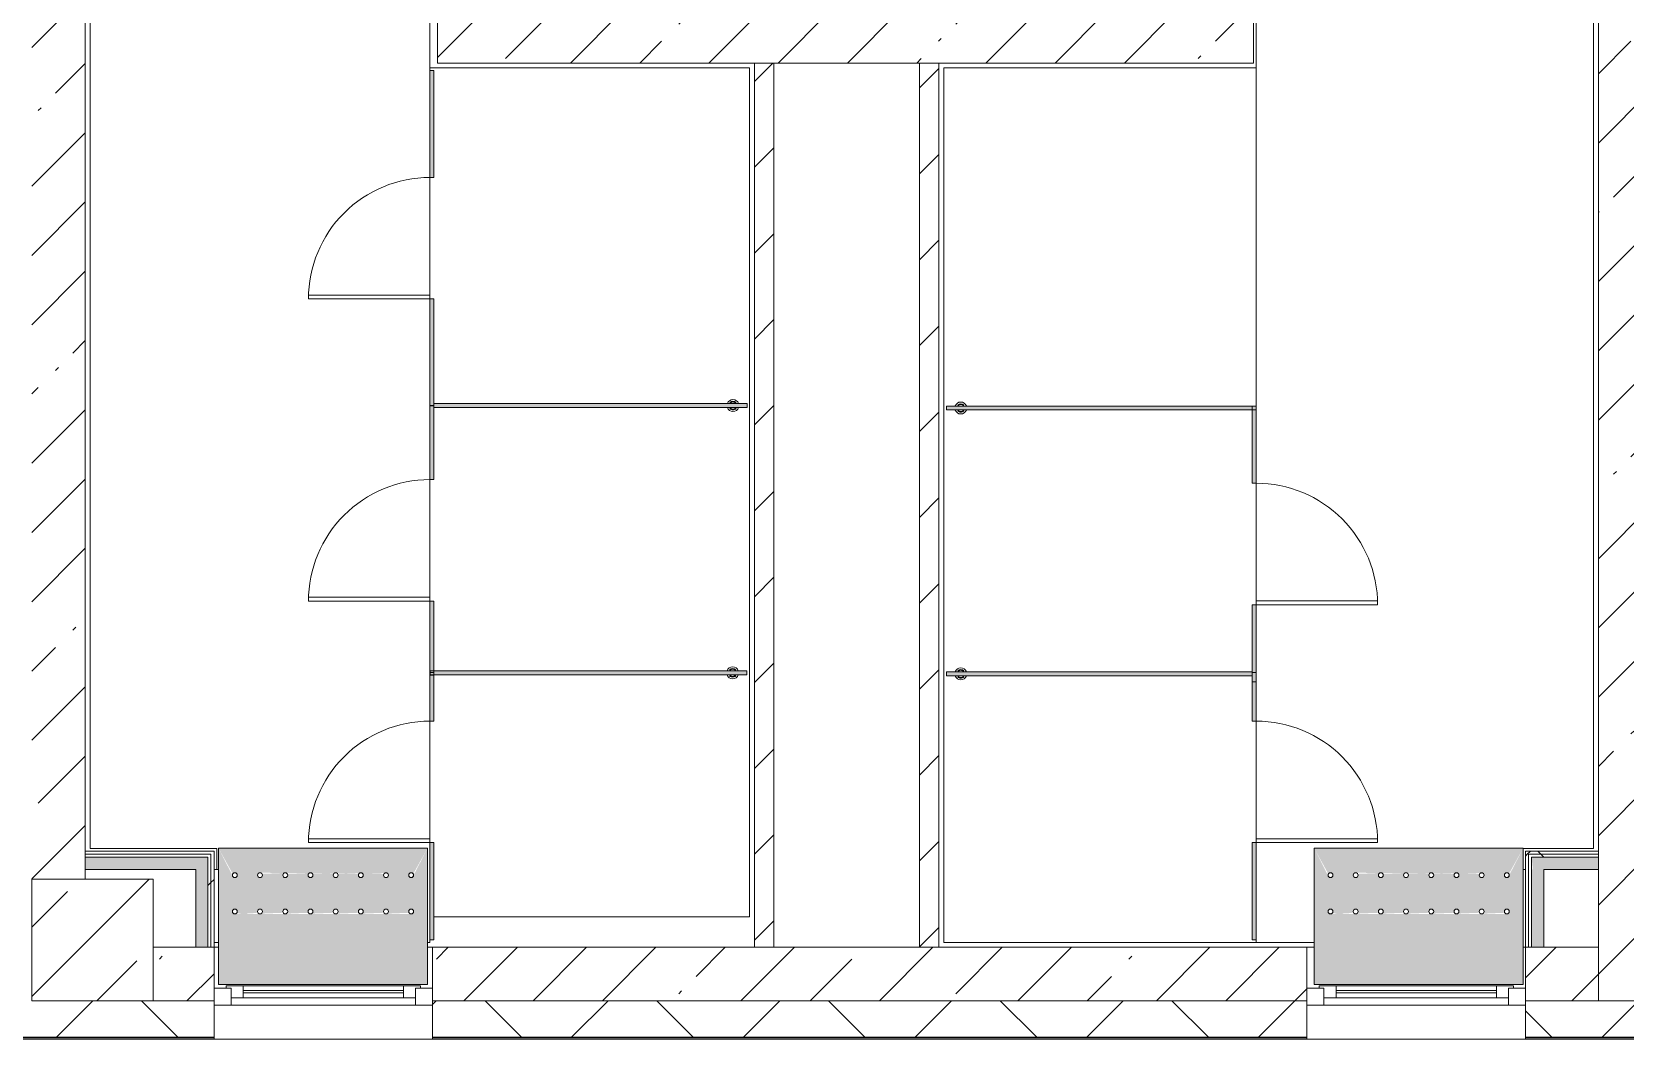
# Model space of a CAD drawing. Header units: millimetres. Extents: x 39815 to 261742, y -8553 to 29000.
# Drawn here: x 200142 to 206702, y -258 to 3888 of the extents above; entities that cross this region are included whole.
import ezdxf

# ---------------------------------------------------------------- set-up
doc = ezdxf.new("R2010")
doc.units = ezdxf.units.MM
for name, color, linetype, lineweight in [('A-DOOR-5', 7, 'Continuous', 5), ('A-GENM-2', 7, 'Continuous', 5), ('A-GLAZ-2', 7, 'Continuous', 5), ('A-WALL-2', 7, 'Continuous', 9), ('A-WALL-4', 7, 'Continuous', 5), ('I-WALL-3', 7, 'Continuous', 5), ('S-COLS', 7, 'Continuous', 5), ('Знаки', 7, 'Continuous', 5)]:
    doc.layers.add(name, color=color, linetype=linetype, lineweight=lineweight)
for name, color, linetype, lineweight, true_color in [('A-FLOR-1', 7, 'Continuous', 5, 0xaaaaaa), ('A-GENM-3', 7, 'Continuous', 5, 0xe2ddcd), ('I-WALL-1', 7, 'Continuous', 5, 0xe7e7e7), ('I-WALL-2', 7, 'Continuous', 9, 0xe7e7e7), ('Знаки-2', 7, 'Continuous', 5, 0xd7cfbf)]:
    doc.layers.add(name, color=color, linetype=linetype, lineweight=lineweight, true_color=true_color)
pattern_1 = [(45, (134731.94, 0), (-285.1231, 285.1231), []), (45, (135017.06, 0), (-285.1231, 285.1231), [504.031, -100.806, 16.764, -84.042])]
pattern_2 = [(45, (134731.94, 0), (-176.7767, 176.7767), [])]
pattern_3 = [(45, (134731.94, 0), (-530.33, 530.33), []), (135, (134731.94, 0), (-530.33, -530.33), [])]

# ---------------------------------------------------------------- blocks, each defined once
blk = doc.blocks.new('BSC_Колонна _Прямоугольная - 500х500-V107-Общий план 2 этажа с размещением фрагментов 2_8-2_11')
at = {"layer": 'S-COLS'}
h = blk.add_hatch(dxfattribs=at)
h.set_pattern_fill('FP_55', color=256, style=0, pattern_type=2)
h.set_pattern_definition([(45, (-65660, -150), (-285.1231, 285.1231), []), (45, (-65374.88, -150), (-285.1231, 285.1231), [504.031, -100.806, 16.764, -84.042])])
h.paths.add_polyline_path([(-250, -250), (250, -250), (250, 250), (-250, 250), (-250, 5.9)])
for p, q in [((250, 250), (-250, 250)), ((-250, 250), (-250, -250)), ((250, -250), (250, 250)), ((-250, -250), (250, -250))]:
    blk.add_line(p, q, dxfattribs=at)
blk = doc.blocks.new('120_Окно_СКБ_1Ст - 120_Окно_СКБ_1Ст 900х2500_h_-22445987-Общий план 2 этажа с размещением фрагментов 2_8-2_11')
at = {"layer": 'A-GLAZ-2'}
for p, q in [((-450, -127), (-450, -57)), ((-450, -57), (-380, -57)), ((450, -57), (-450, -57)), ((-380, -57), (-380, -127)), ((380, -127), (380, -57)), ((380, -57), (450, -57)), ((450, -57), (450, -127)), ((-380, -127), (-450, -127)), ((-450, -127), (-400, -127)), ((-380, -127), (-400, -127)), ((-400, -127), (-400, -137)), ((380, -87), (-380, -87)), ((-380, -87), (-380, -127)), ((-330, -137), (-330, -87)), ((-330, -107), (330, -107)), ((330, -117), (-330, -117)), ((330, -137), (330, -87)), ((380, -127), (380, -87)), ((450, -127), (380, -127)), ((400, -127), (380, -127)), ((400, -127), (450, -127)), ((400, -137), (400, -127)), ((-400, -137), (400, -137)), ((400, -137), (-400, -137))]:
    blk.add_line(p, q, dxfattribs=at)
blk = doc.blocks.new('131_Сантехническая перегородка_Дверь_ поз_4 - СД-1-V247-Общий план 2 этажа с размещением фрагментов 2_8-2_11')
at = {"layer": 'A-GENM-3'}
for points in [[(-190, -8), (250, -8), (250, 8), (-190, 8)], [(750, -8), (1190, -8), (1190, 8), (750, 8)]]:
    blk.add_hatch(color=256, dxfattribs=at).paths.add_polyline_path(points)
at = {"layer": 'A-DOOR-5'}
for p, q in [((266, 508), (250, 508)), ((250, 8), (250, 508)), ((266, 8), (266, 508)), ((266, 8), (250, 8))]:
    blk.add_line(p, q, dxfattribs=at)
blk.add_arc((250, 8), 500, 360, 90, dxfattribs=at)
at = {"layer": 'A-GENM-2'}
for p, q in [((250, 8), (-190, 8)), ((-190, 8), (-190, -8)), ((250, -8), (250, 8)), ((1190, 8), (750, 8)), ((750, 8), (750, -8)), ((1190, -8), (1190, 8)), ((-190, -8), (250, -8)), ((750, -8), (1190, -8))]:
    blk.add_line(p, q, dxfattribs=at)
blk = doc.blocks.new('131_Сантехническая перегородка_Дверь - СД-1-V248-Общий план 2 этажа с размещением фрагментов 2_8-2_11')
at = {"layer": 'A-GENM-3'}
for points in [[(0, -8), (317.3, -8), (317.3, 8), (0, 8)], [(817.3, 8), (817.3, -8), (1134.7, -8), (1134.7, 8)]]:
    blk.add_hatch(color=256, dxfattribs=at).paths.add_polyline_path(points)
at = {"layer": 'A-DOOR-5'}
for p, q in [((333.3, -8), (317.3, -8)), ((317.3, -8), (317.3, -508)), ((333.3, -8), (333.3, -508)), ((333.3, -508), (317.3, -508))]:
    blk.add_line(p, q, dxfattribs=at)
blk.add_arc((317.3, -8), 500, 270, 0, dxfattribs=at)
at = {"layer": 'A-GENM-2'}
for p, q in [((317.3, 8), (0, 8)), ((0, 8), (0, -8)), ((317.3, -8), (317.3, 8)), ((1134.7, 8), (817.3, 8)), ((817.3, 8), (817.3, -8)), ((1134.7, -8), (1134.7, 8)), ((0, -8), (317.3, -8)), ((817.3, -8), (1134.7, -8))]:
    blk.add_line(p, q, dxfattribs=at)
blk = doc.blocks.new('131_Сантехническая перегородка_Дверь - СД-1-V249-Общий план 2 этажа с размещением фрагментов 2_8-2_11')
at = {"layer": 'A-GENM-3'}
for points in [[(0, -8), (305.2, -8), (305.2, 8), (0, 8)], [(805.2, -8), (1110.4, -8), (1110.4, 8), (805.2, 8)]]:
    blk.add_hatch(color=256, dxfattribs=at).paths.add_polyline_path(points)
at = {"layer": 'A-DOOR-5'}
for p, q in [((321.2, 508), (305.2, 508)), ((305.2, 8), (305.2, 508)), ((321.2, 8), (321.2, 508)), ((321.2, 8), (305.2, 8))]:
    blk.add_line(p, q, dxfattribs=at)
blk.add_arc((305.2, 8), 500, 360, 90, dxfattribs=at)
at = {"layer": 'A-GENM-2'}
for p, q in [((305.2, 8), (0, 8)), ((0, 8), (0, -8)), ((305.2, -8), (305.2, 8)), ((1110.4, 8), (805.2, 8)), ((805.2, 8), (805.2, -8)), ((1110.4, -8), (1110.4, 8)), ((0, -8), (305.2, -8)), ((805.2, -8), (1110.4, -8))]:
    blk.add_line(p, q, dxfattribs=at)
blk = doc.blocks.new('131_Сантехническая перегородка_Дверь_сдвиг_ - СД-1-V250-Общий план 2 этажа с размещением фрагментов 2_8-2_11')
at = {"layer": 'A-GENM-3'}
for points in [[(0, -8), (400, -8), (400, 8), (0, 8)], [(900, -8), (1100, -8), (1100, 8), (900, 8)]]:
    blk.add_hatch(color=256, dxfattribs=at).paths.add_polyline_path(points)
at = {"layer": 'A-DOOR-5'}
for p, q in [((416, 508), (400, 508)), ((400, 8), (400, 508)), ((416, 8), (416, 508)), ((416, 8), (400, 8))]:
    blk.add_line(p, q, dxfattribs=at)
blk.add_arc((400, 8), 500, 360, 90, dxfattribs=at)
at = {"layer": 'A-GENM-2'}
for p, q in [((400, 8), (0, 8)), ((0, 8), (0, -8)), ((400, -8), (400, 8)), ((1100, 8), (900, 8)), ((900, 8), (900, -8)), ((1100, -8), (1100, 8)), ((0, -8), (400, -8)), ((900, -8), (1100, -8))]:
    blk.add_line(p, q, dxfattribs=at)
blk = doc.blocks.new('131_Сантехническая перегородка_Дверь_сдвиг_ - СД-1-V251-Общий план 2 этажа с размещением фрагментов 2_8-2_11')
at = {"layer": 'A-GENM-3'}
for points in [[(0, -8), (400, -8), (400, 8), (0, 8)], [(900, 8), (900, -8), (1100, -8), (1100, 8)]]:
    blk.add_hatch(color=256, dxfattribs=at).paths.add_polyline_path(points)
at = {"layer": 'A-DOOR-5'}
for p, q in [((416, -8), (400, -8)), ((400, -8), (400, -508)), ((416, -8), (416, -508)), ((416, -508), (400, -508))]:
    blk.add_line(p, q, dxfattribs=at)
blk.add_arc((400, -8), 500, 270, 0, dxfattribs=at)
at = {"layer": 'A-GENM-2'}
for p, q in [((400, 8), (0, 8)), ((0, 8), (0, -8)), ((400, -8), (400, 8)), ((1100, 8), (900, 8)), ((900, 8), (900, -8)), ((1100, -8), (1100, 8)), ((0, -8), (400, -8)), ((900, -8), (1100, -8))]:
    blk.add_line(p, q, dxfattribs=at)
blk = doc.blocks.new('131_Сантехническая перегородка - СП-4-V252-Общий план 2 этажа с размещением фрагментов 2_8-2_11')
at = {"layer": 'A-GENM-3'}
blk.add_hatch(color=256, dxfattribs=at).paths.add_polyline_path([(1330, -8), (1330, 8), (55.2, 8), (55.2, -8), (252.6, -8)])
at = {"layer": 'A-GENM-2'}
for p, q in [((1330, 8), (55.2, 8)), ((55.2, 8), (55.2, -8)), ((1330, -8), (1330, 8)), ((55.2, -8), (1330, -8))]:
    blk.add_line(p, q, dxfattribs=at)
at = {"layer": 'A-GENM-2', "flags": 128}
for points in [[(126.7, 8), (126.3, 8.5), (126, 9), (125.6, 9.5), (125.2, 9.9), (124.8, 10.4), (124.4, 10.8), (123.9, 11.2), (123.5, 11.6), (123, 12), (122.5, 12.3), (122, 12.7), (121.5, 13), (121, 13.3), (120.5, 13.6), (119.9, 13.8), (119.4, 14), (118.8, 14.3), (118.2, 14.4), (117.6, 14.6), (117, 14.7), (116.5, 14.9), (115.9, 14.9), (115.3, 15), (114.7, 15.1), (114.1, 15.1), (113.5, 15.1), (112.8, 15), (112.2, 15), (111.7, 14.9), (111.1, 14.8), (110.5, 14.7), (109.9, 14.5), (109.3, 14.4), (108.7, 14.2), (108.2, 13.9), (107.6, 13.7), (107.1, 13.4), (106.5, 13.2), (106, 12.9), (105.5, 12.5), (105, 12.2), (104.5, 11.8), (104.1, 11.4), (103.6, 11), (103.2, 10.6), (102.8, 10.2), (102.4, 9.7), (102, 9.3), (101.6, 8.8), (101.3, 8.3), (101.1, 8)], [(101.1, -8), (101.4, -8.5), (101.8, -9), (102.2, -9.5), (102.6, -9.9), (103, -10.4), (103.4, -10.8), (103.8, -11.2), (104.3, -11.6), (104.7, -12), (105.2, -12.3), (105.7, -12.7), (106.2, -13), (106.8, -13.3), (107.3, -13.6), (107.9, -13.8), (108.4, -14), (109, -14.3), (109.6, -14.4), (110.1, -14.6), (110.7, -14.7), (111.3, -14.9), (111.9, -14.9), (112.5, -15), (113.1, -15.1), (113.7, -15.1), (114.3, -15.1), (114.9, -15), (115.5, -15), (116.1, -14.9), (116.7, -14.8), (117.3, -14.7), (117.9, -14.5), (118.5, -14.4), (119, -14.2), (119.6, -13.9), (120.2, -13.7), (120.7, -13.4), (121.2, -13.2), (121.7, -12.9), (122.3, -12.5), (122.7, -12.2), (123.2, -11.8), (123.7, -11.4), (124.1, -11), (124.6, -10.6), (125, -10.2), (125.4, -9.7), (125.8, -9.3), (126.1, -8.8), (126.5, -8.3), (126.7, -8)]]:
    blk.add_lwpolyline(points, dxfattribs=at)
at = {"layer": 'A-GENM-2'}
for radius, start, end in [(24.6, 19.91127, 160.08873), (17.6, 45, 135), (17.6, 45, 135), (15.1, 45, 135), (24.6, 199.91127, 340.08873), (17.6, 225, 315), (17.6, 225, 315), (15.1, 225, 315)]:
    blk.add_arc((113.9, 0), radius, start, end, dxfattribs=at)
blk = doc.blocks.new('131_Сантехническая перегородка - СП-4-V253-Общий план 2 этажа с размещением фрагментов 2_8-2_11')
at = {"layer": 'A-GENM-3'}
blk.add_hatch(color=256, dxfattribs=at).paths.add_polyline_path([(1330, -8), (1330, 8), (71.3, 8), (71.3, -8), (268.7, -8)])
at = {"layer": 'A-GENM-2'}
for p, q in [((1330, 8), (71.3, 8)), ((71.3, 8), (71.3, -8)), ((1330, -8), (1330, 8)), ((71.3, -8), (1330, -8))]:
    blk.add_line(p, q, dxfattribs=at)
at = {"layer": 'A-GENM-2', "flags": 128}
for points in [[(142.8, 8), (142.5, 8.5), (142.1, 9), (141.8, 9.5), (141.4, 9.9), (141, 10.4), (140.5, 10.8), (140.1, 11.2), (139.6, 11.6), (139.2, 12), (138.7, 12.3), (138.2, 12.7), (137.7, 13), (137.1, 13.3), (136.6, 13.6), (136.1, 13.8), (135.5, 14), (134.9, 14.3), (134.4, 14.4), (133.8, 14.6), (133.2, 14.7), (132.6, 14.9), (132, 14.9), (131.4, 15), (130.8, 15.1), (130.2, 15.1), (129.6, 15.1), (129, 15), (128.4, 15), (127.8, 14.9), (127.2, 14.8), (126.6, 14.7), (126, 14.5), (125.4, 14.4), (124.9, 14.2), (124.3, 13.9), (123.8, 13.7), (123.2, 13.4), (122.7, 13.2), (122.2, 12.9), (121.7, 12.5), (121.2, 12.2), (120.7, 11.8), (120.2, 11.4), (119.8, 11), (119.3, 10.6), (118.9, 10.2), (118.5, 9.7), (118.1, 9.3), (117.8, 8.8), (117.4, 8.3), (117.3, 8)], [(117.3, -8), (117.6, -8.5), (117.9, -9), (118.3, -9.5), (118.7, -9.9), (119.1, -10.4), (119.5, -10.8), (120, -11.2), (120.4, -11.6), (120.9, -12), (121.4, -12.3), (121.9, -12.7), (122.4, -13), (122.9, -13.3), (123.5, -13.6), (124, -13.8), (124.6, -14), (125.1, -14.3), (125.7, -14.4), (126.3, -14.6), (126.9, -14.7), (127.5, -14.9), (128.1, -14.9), (128.7, -15), (129.3, -15.1), (129.9, -15.1), (130.5, -15.1), (131.1, -15), (131.7, -15), (132.3, -14.9), (132.9, -14.8), (133.4, -14.7), (134, -14.5), (134.6, -14.4), (135.2, -14.2), (135.7, -13.9), (136.3, -13.7), (136.8, -13.4), (137.4, -13.2), (137.9, -12.9), (138.4, -12.5), (138.9, -12.2), (139.4, -11.8), (139.8, -11.4), (140.3, -11), (140.7, -10.6), (141.1, -10.2), (141.5, -9.7), (141.9, -9.3), (142.3, -8.8), (142.6, -8.3), (142.8, -8)]]:
    blk.add_lwpolyline(points, dxfattribs=at)
at = {"layer": 'A-GENM-2'}
for radius, start, end in [(24.6, 19.91127, 160.08873), (17.6, 45, 135), (17.6, 45, 135), (15.1, 45, 135), (24.6, 199.91127, 340.08873), (17.6, 225, 315), (17.6, 225, 315), (15.1, 225, 315)]:
    blk.add_arc((130, 0), radius, start, end, dxfattribs=at)
blk = doc.blocks.new('131_Сантехническая перегородка - СП-4-V254-Общий план 2 этажа с размещением фрагментов 2_8-2_11')
at = {"layer": 'A-GENM-3'}
blk.add_hatch(color=256, dxfattribs=at).paths.add_polyline_path([(1238.8, 8), (39.9, 8), (39.9, -8), (1330, -8), (1330, 8)])
at = {"layer": 'A-GENM-2'}
for p, q in [((1330, 8), (39.9, 8)), ((39.9, 8), (39.9, -8)), ((1330, -8), (1330, 8)), ((39.9, -8), (1330, -8))]:
    blk.add_line(p, q, dxfattribs=at)
at = {"layer": 'A-GENM-2', "flags": 128}
for points in [[(111.4, 8), (111, 8.5), (110.7, 9), (110.3, 9.5), (109.9, 9.9), (109.5, 10.4), (109.1, 10.8), (108.6, 11.2), (108.2, 11.6), (107.7, 12), (107.2, 12.3), (106.7, 12.7), (106.2, 13), (105.7, 13.3), (105.2, 13.6), (104.6, 13.8), (104, 14), (103.5, 14.3), (102.9, 14.4), (102.3, 14.6), (101.7, 14.7), (101.1, 14.9), (100.6, 14.9), (100, 15), (99.4, 15.1), (98.7, 15.1), (98.1, 15.1), (97.5, 15), (96.9, 15), (96.3, 14.9), (95.8, 14.8), (95.2, 14.7), (94.6, 14.5), (94, 14.4), (93.4, 14.2), (92.9, 13.9), (92.3, 13.7), (91.8, 13.4), (91.2, 13.2), (90.7, 12.9), (90.2, 12.5), (89.7, 12.2), (89.2, 11.8), (88.8, 11.4), (88.3, 11), (87.9, 10.6), (87.5, 10.2), (87.1, 9.7), (86.7, 9.3), (86.3, 8.8), (86, 8.3), (85.8, 8)], [(85.8, -8), (86.1, -8.5), (86.5, -9), (86.9, -9.5), (87.2, -9.9), (87.6, -10.4), (88.1, -10.8), (88.5, -11.2), (89, -11.6), (89.4, -12), (89.9, -12.3), (90.4, -12.7), (90.9, -13), (91.5, -13.3), (92, -13.6), (92.6, -13.8), (93.1, -14), (93.7, -14.3), (94.3, -14.4), (94.8, -14.6), (95.4, -14.7), (96, -14.9), (96.6, -14.9), (97.2, -15), (97.8, -15.1), (98.4, -15.1), (99, -15.1), (99.6, -15), (100.2, -15), (100.8, -14.9), (101.4, -14.8), (102, -14.7), (102.6, -14.5), (103.2, -14.4), (103.7, -14.2), (104.3, -13.9), (104.8, -13.7), (105.4, -13.4), (105.9, -13.2), (106.4, -12.9), (106.9, -12.5), (107.4, -12.2), (107.9, -11.8), (108.4, -11.4), (108.8, -11), (109.3, -10.6), (109.7, -10.2), (110.1, -9.7), (110.5, -9.3), (110.8, -8.8), (111.2, -8.3), (111.4, -8)]]:
    blk.add_lwpolyline(points, dxfattribs=at)
at = {"layer": 'A-GENM-2'}
for radius, start, end in [(24.6, 19.91127, 160.08873), (17.6, 45, 135), (17.6, 45, 135), (15.1, 45, 135), (24.6, 199.91127, 340.08873), (17.6, 225, 315), (17.6, 225, 315), (15.1, 225, 315)]:
    blk.add_arc((98.6, 0), radius, start, end, dxfattribs=at)
blk = doc.blocks.new('131_Сантехническая перегородка - СП-4-V255-Общий план 2 этажа с размещением фрагментов 2_8-2_11')
at = {"layer": 'A-GENM-3'}
blk.add_hatch(color=256, dxfattribs=at).paths.add_polyline_path([(1330, 8), (25.5, 8), (25.5, -8), (1330, -8)])
at = {"layer": 'A-GENM-2'}
for p, q in [((1330, 8), (25.5, 8)), ((25.5, 8), (25.5, -8)), ((1330, -8), (1330, 8)), ((25.5, -8), (1330, -8))]:
    blk.add_line(p, q, dxfattribs=at)
at = {"layer": 'A-GENM-2', "flags": 128}
for points in [[(97, 8), (96.7, 8.5), (96.3, 9), (95.9, 9.5), (95.5, 9.9), (95.1, 10.4), (94.7, 10.8), (94.3, 11.2), (93.8, 11.6), (93.3, 12), (92.9, 12.3), (92.4, 12.7), (91.8, 13), (91.3, 13.3), (90.8, 13.6), (90.2, 13.8), (89.7, 14), (89.1, 14.3), (88.5, 14.4), (88, 14.6), (87.4, 14.7), (86.8, 14.9), (86.2, 14.9), (85.6, 15), (85, 15.1), (84.4, 15.1), (83.8, 15.1), (83.2, 15), (82.6, 15), (82, 14.9), (81.4, 14.8), (80.8, 14.7), (80.2, 14.5), (79.6, 14.4), (79.1, 14.2), (78.5, 13.9), (77.9, 13.7), (77.4, 13.4), (76.9, 13.2), (76.4, 12.9), (75.8, 12.5), (75.3, 12.2), (74.9, 11.8), (74.4, 11.4), (74, 11), (73.5, 10.6), (73.1, 10.2), (72.7, 9.7), (72.3, 9.3), (72, 8.8), (71.6, 8.3), (71.4, 8)], [(71.4, -8), (71.8, -8.5), (72.1, -9), (72.5, -9.5), (72.9, -9.9), (73.3, -10.4), (73.7, -10.8), (74.1, -11.2), (74.6, -11.6), (75.1, -12), (75.6, -12.3), (76.1, -12.7), (76.6, -13), (77.1, -13.3), (77.6, -13.6), (78.2, -13.8), (78.7, -14), (79.3, -14.3), (79.9, -14.4), (80.5, -14.6), (81.1, -14.7), (81.6, -14.9), (82.2, -14.9), (82.8, -15), (83.4, -15.1), (84, -15.1), (84.6, -15.1), (85.2, -15), (85.8, -15), (86.4, -14.9), (87, -14.8), (87.6, -14.7), (88.2, -14.5), (88.8, -14.4), (89.4, -14.2), (89.9, -13.9), (90.5, -13.7), (91, -13.4), (91.6, -13.2), (92.1, -12.9), (92.6, -12.5), (93.1, -12.2), (93.6, -11.8), (94, -11.4), (94.5, -11), (94.9, -10.6), (95.3, -10.2), (95.7, -9.7), (96.1, -9.3), (96.5, -8.8), (96.8, -8.3), (97, -8)]]:
    blk.add_lwpolyline(points, dxfattribs=at)
at = {"layer": 'A-GENM-2'}
for radius, start, end in [(24.6, 19.91127, 160.08873), (17.6, 45, 135), (17.6, 45, 135), (15.1, 45, 135), (24.6, 199.91127, 340.08873), (17.6, 225, 315), (17.6, 225, 315), (15.1, 225, 315)]:
    blk.add_arc((84.2, 0), radius, start, end, dxfattribs=at)
blk = doc.blocks.new('Зашивка радиатора_ СУ - Зашивка радиатора  М15-33170478-Общий план 2 этажа с размещением фрагментов 2_8-2_11')
at = {"layer": 'Знаки-2'}
h = blk.add_hatch(color=256, dxfattribs=at)
h.paths.add_polyline_path([(-370, -179.9), (-303, -59.6), (-294.3, -64.6), (-294.3, -74.6), (-303, -79.6), (-311.7, -74.6), (-313, -69.6)])
h.paths.add_polyline_path([(490, -179.9), (431.9, -74.6), (423.2, -79.6), (414.6, -74.6), (414.6, -64.6), (423.2, -59.6), (431.9, -64.6), (432.9, -67.1)])
h.paths.add_polyline_path([(490, 380.1), (-370, 380.1), (-370, -179.9), (490, -179.9), (490, 191.7)])
h.paths.add_polyline_path([(319.5, 90.4), (343.8, 90), (431.9, 85.4), (431.9, 75.4), (423.2, 70.4), (414.6, 75.4), (414.6, 85.4), (418.2, 89), (328.2, 85.4), (328.2, 75.4), (319.5, 70.4), (310.8, 75.4), (310.8, 85.4), (314.5, 89), (224.4, 85.4), (224.4, 75.4), (215.7, 70.4), (207.1, 75.4), (207.1, 85.4), (205.3, 89), (120.7, 85.4), (120.7, 75.4), (112, 70.4), (103.3, 75.4), (103.3, 85.4), (107, 89), (16.9, 85.4), (16.9, 75.4), (8.2, 70.4), (-0.4, 75.4), (-0.4, 85.4), (3.2, 89), (-86.8, 85.4), (-86.8, 75.4), (-95.5, 70.4), (-104.2, 75.4), (-104.2, 85.4), (-100.5, 89), (-190.6, 85.4), (-190.6, 75.4), (-199.3, 70.4), (-207.9, 75.4), (-207.9, 85.4), (-210.4, 89), (-294.3, 85.4), (-294.3, 75.4), (-303, 70.4), (-311.7, 75.4), (-311.7, 85.4), (-303, 90.4), (-300.4, 90), (316.9, 90)])
h.paths.add_polyline_path([(-199.3, -59.6), (-190.6, -64.6), (-190.6, -74.6), (-194.3, -78.3), (-104.2, -74.6), (-104.2, -64.6), (-95.5, -59.6), (-86.8, -64.6), (-86.8, -74.6), (-90.5, -78.3), (-0.4, -74.6), (-0.4, -64.6), (8.2, -59.6), (16.9, -64.6), (16.9, -74.6), (13.2, -78.3), (103.3, -74.6), (103.3, -64.6), (112, -59.6), (120.7, -64.6), (120.7, -74.6), (117, -78.3), (207.1, -74.6), (207.1, -64.6), (215.7, -59.6), (224.4, -64.6), (224.4, -74.6), (220.7, -78.3), (310.8, -74.6), (310.8, -64.6), (319.5, -59.6), (328.2, -64.6), (328.2, -74.6), (319.5, -79.6), (316.9, -79.3), (-207.9, -74.6), (-207.9, -64.6), (-201.8, -60)])
at = {"layer": 'Знаки'}
for p, q in [((490, 380.1), (-370, 380.1)), ((-370, 380.1), (-370, -179.9)), ((490, -179.9), (490, 380.1)), ((-370, -179.9), (490, -179.9))]:
    blk.add_line(p, q, dxfattribs=at)
for centre, start, end in [((-303, 80.4), 0, 180), ((-303, 80.4), 180, 0), ((-199.3, 80.4), 0, 180), ((-199.3, 80.4), 180, 0), ((-95.5, 80.4), 0, 180), ((-95.5, 80.4), 180, 360), ((8.2, 80.4), 0, 180), ((8.2, 80.4), 180, 0), ((112, 80.4), 0, 180), ((112, 80.4), 180, 0), ((215.7, 80.4), 0, 180), ((215.7, 80.4), 180, 0), ((319.5, 80.4), 0, 180), ((319.5, 80.4), 180, 0), ((423.2, 80.4), 0, 180), ((423.2, 80.4), 180, 0), ((-303, -69.6), 0, 180), ((-199.3, -69.6), 0, 180), ((-95.5, -69.6), 0, 180), ((8.2, -69.6), 0, 180), ((112, -69.6), 0, 180), ((215.7, -69.6), 0, 180), ((319.5, -69.6), 0, 180), ((423.2, -69.6), 0, 180), ((-303, -69.6), 180, 0), ((-199.3, -69.6), 180, 0), ((-95.5, -69.6), 180, 0), ((8.2, -69.6), 180, 0), ((112, -69.6), 180, 0), ((215.7, -69.6), 180, 0), ((319.5, -69.6), 180, 0), ((423.2, -69.6), 180, 0)]:
    blk.add_arc(centre, 10, start, end, dxfattribs=at)

msp = doc.modelspace()

# ---------------------------------------------------------------- hatches: boundary and pattern name
at = {"layer": 'A-WALL-4'}
h = msp.add_hatch(dxfattribs=at)
h.set_pattern_fill('FP_61', color=256, style=0, pattern_type=2)
h.set_pattern_definition([(45, (134731.94, 0), (-353.5534, 353.5534), []), (135, (134731.94, 0), (-353.5534, -353.5534), [])])
h.paths.add_polyline_path([(210431.9, -250), (210431.9, -100), (206291.9, -100), (206291.9, -250), (210201.6, -250)])
h.paths.add_polyline_path([(204105.3, -250), (205391.9, -250), (205391.9, -100), (201791.9, -100), (201791.9, -250), (201888.5, -250)])
h.paths.add_polyline_path([(195641.9, -250), (196791.9, -250), (196791.9, -100), (195641.9, -100)])
h.paths.add_polyline_path([(193541.9, -250), (193541.9, -100), (192791.9, -100), (192791.9, -250), (193021.1, -250)])
h.paths.add_polyline_path([(199891.9, -250), (200891.9, -250), (200891.9, -100), (199891.9, -100)])
h.paths.add_polyline_path([(191641.9, -250), (191891.9, -250), (191891.9, -100), (191141.9, -100), (191141.9, -250), (191358.4, -250)])
h.paths.add_polyline_path([(188033.2, -250), (188041.9, -250), (188041.9, -100), (186641.9, -100), (186641.9, -250), (187479, -250)])
h.paths.add_polyline_path([(182491.1, -250), (183541.9, -250), (183541.9, -100), (182141.9, -100), (182141.9, -250)])
h.paths.add_polyline_path([(179720, -250), (180041.9, -250), (180041.9, -100), (179668.3, -100), (179668.3, -250)])
h.paths.add_polyline_path([(177503.2, -250), (178768.3, -250), (178768.3, -100), (177391.9, -100), (177391.9, -250)])
h.paths.add_polyline_path([(168601.9, -250), (168601.9, -100), (167741.9, -100), (167741.9, -250), (168081.6, -250)])
h.paths.add_polyline_path([(169501.9, -250), (170621.9, -250), (170621.9, -100), (169501.9, -100)])
h.paths.add_polyline_path([(165310.5, -250), (165641.9, -250), (165641.9, -100), (163941.7, -100), (163941.7, -250), (164756.3, -250)])
h.paths.add_polyline_path([(172721.9, -250), (174291.9, -250), (174291.9, -100), (172721.9, -100)])
h.paths.add_polyline_path([(150841.9, -250), (151991.9, -250), (151991.9, -100), (150841.9, -100)])
h.paths.add_polyline_path([(160876.8, -250), (161141.7, -250), (161141.7, -100), (159541.9, -100), (159541.9, -250), (160322.6, -250)])
h.paths.add_polyline_path([(152891.9, -250), (153541.9, -250), (153541.9, -100), (152891.9, -100)])
h.paths.add_polyline_path([(156341.9, -250), (157441.9, -250), (157441.9, -100), (156341.9, -100)])
h.paths.add_polyline_path([(137600, -250), (138461.9, -250), (138461.9, -100), (134471.9, -100), (134471.9, -250)])
h.paths.add_polyline_path([(147741.9, -250), (147741.9, -100), (146391.9, -100), (146391.9, -250), (147575.8, -250)])
h.paths.add_polyline_path([(143291.9, -250), (143291.9, -100), (139361.9, -100), (139361.9, -250), (143142.1, -250)])
at = {"layer": 'I-WALL-1'}
for points in [[(200816.9, 440.5), (200866.9, 440.5), (200866.9, 490.5), (200361.9, 490.5), (200361.9, 440.5), (200780, 440.5)], [(206322.1, 120), (206366.9, 120), (206366.9, 440.5), (206316.9, 440.5), (206316.9, 120)]]:
    msp.add_hatch(color=256, dxfattribs=at).paths.add_polyline_path(points)
at = {"layer": 'I-WALL-2'}
for points in [[(206366.9, 440.5), (206591.9, 440.5), (206591.9, 490.5), (206316.9, 490.5), (206322.1, 440.5)], [(200866.9, 120), (200866.9, 440.5), (200816.9, 440.5), (200816.9, 120)]]:
    msp.add_hatch(color=256, dxfattribs=at).paths.add_polyline_path(points)
at = {"layer": 'I-WALL-3'}
h = msp.add_hatch(dxfattribs=at)
h.set_pattern_fill('FP_69', color=256, style=0, pattern_type=2)
h.set_pattern_definition(pattern_1)
h.paths.add_polyline_path([(206811.9, 120), (206811.9, 7900), (206591.9, 7900), (206591.9, 120)])
h = msp.add_hatch(dxfattribs=at)
h.set_pattern_fill('FP_69', color=256, style=0, pattern_type=2)
h.set_pattern_definition(pattern_1)
h.paths.add_polyline_path([(200361.9, 400), (200361.9, 7400), (200141.9, 7400), (200141.9, 400), (200352.5, 400)])
h = msp.add_hatch(dxfattribs=at)
h.set_pattern_fill('FP_69', color=256, style=0, pattern_type=2)
h.set_pattern_definition(pattern_1)
h.paths.add_polyline_path([(202996.9, 3760), (205171.9, 3760), (205171.9, 3980), (201811.9, 3980), (201811.9, 3760), (201888.5, 3760)])
h = msp.add_hatch(dxfattribs=at)
h.set_pattern_fill('FP_73', color=256, style=0, pattern_type=2)
h.set_pattern_definition(pattern_2)
h.paths.add_polyline_path([(203196.9, 120), (203196.9, 3760), (203116.9, 3760), (203116.9, 120)])
h = msp.add_hatch(dxfattribs=at)
h.set_pattern_fill('FP_73', color=256, style=0, pattern_type=2)
h.set_pattern_definition(pattern_2)
h.paths.add_polyline_path([(203876.9, 120), (203876.9, 3760), (203796.9, 3760), (203796.9, 120)])
h = msp.add_hatch(dxfattribs=at)
h.set_pattern_fill('FP_176', color=256, style=0, pattern_type=2)
h.set_pattern_definition(pattern_3)
h.paths.add_polyline_path([(200866.9, 120), (200879.4, 120), (200879.4, 490.5), (200866.9, 490.5), (200866.9, 155.9)])
h = msp.add_hatch(dxfattribs=at)
h.set_pattern_fill('FP_176', color=256, style=0, pattern_type=2)
h.set_pattern_definition(pattern_3)
h.paths.add_polyline_path([(200891.9, 120), (200891.9, 503), (200879.4, 503), (200879.4, 120)])
h = msp.add_hatch(dxfattribs=at)
h.set_pattern_fill('FP_176', color=256, style=0, pattern_type=2)
h.set_pattern_definition(pattern_3)
h.paths.add_polyline_path([(206591.9, 503), (206591.9, 515.5), (206291.9, 515.5), (206291.9, 503), (206322.1, 503)])
h = msp.add_hatch(dxfattribs=at)
h.set_pattern_fill('FP_176', color=256, style=0, pattern_type=2)
h.set_pattern_definition(pattern_3)
h.paths.add_polyline_path([(206304.4, 120), (206304.4, 503), (206291.9, 503), (206291.9, 120)])
h = msp.add_hatch(dxfattribs=at)
h.set_pattern_fill('FP_176', color=256, style=0, pattern_type=2)
h.set_pattern_definition(pattern_3)
h.paths.add_polyline_path([(206591.9, 490.5), (206591.9, 503), (206304.4, 503), (206304.4, 490.5), (206322.1, 490.5)])
h = msp.add_hatch(dxfattribs=at)
h.set_pattern_fill('FP_69', color=256, style=0, pattern_type=2)
h.set_pattern_definition(pattern_1)
h.paths.add_polyline_path([(206322.1, -100), (206591.9, -100), (206591.9, 120), (206291.9, 120), (206291.9, -100)])
h.paths.add_polyline_path([(205213.7, -100), (205391.9, -100), (205391.9, 120), (201791.9, 120), (201791.9, -100), (204105.3, -100)])
h.paths.add_polyline_path([(200641.9, -100), (200891.9, -100), (200891.9, 120), (200641.9, 120)])
h = msp.add_hatch(dxfattribs=at)
h.set_pattern_fill('FP_69', color=256, style=0, pattern_type=2)
h.set_pattern_definition(pattern_1)
h.paths.add_polyline_path([(209647.4, -100), (210211.9, -100), (210211.9, 120), (206591.9, 120), (206591.9, -100), (208539, -100)])

# ---------------------------------------------------------------- linework, layer by layer
at = {"layer": 'A-FLOR-1'}
for p, q in [((201780.9, 7672), (201780.9, 3729)), ((205182.9, 2347.5), (205182.9, 7660)), ((206571.9, 526.7), (206571.9, 7660)), ((200381.9, 7380), (200381.9, 526.5)), ((203096.9, 3740), (201780.9, 3740)), ((203096.9, 245), (203096.9, 3740)), ((203896.9, 3740), (203896.9, 140)), ((205182.9, 3740), (203896.9, 3740)), ((201780.9, 2789), (201780.9, 3289)), ((201780.9, 1545.2), (201780.9, 2045.2)), ((205182.9, 2030.1), (205182.9, 1530.1)), ((201780.9, 551), (201780.9, 1051)), ((205182.9, 1051), (205182.9, 551)), ((200381.9, 526.5), (200902.9, 526.5)), ((200902.9, 526.5), (200902.9, 440.5)), ((206281.9, 526.7), (206571.9, 526.7)), ((200910.9, 440.5), (200891.9, 440.5)), ((206291.9, 440.5), (206281.9, 440.5)), ((201796.9, 245), (203096.9, 245)), ((200891.9, 140), (200910.9, 140)), ((201770.9, 140), (201780.9, 140)), ((201780.9, 140), (201780.9, 151)), ((203896.9, 140), (205421.9, 140)), ((205182.9, 151), (205182.9, 140)), ((206281.9, 120), (206291.9, 120))]:
    msp.add_line(p, q, dxfattribs=at)
at = {"layer": 'A-WALL-2'}
for p, q in [((203196.9, 3760), (203116.9, 3760)), ((203876.9, 3760), (203796.9, 3760)), ((200879.4, 503), (200361.9, 503)), ((200866.9, 490.5), (200361.9, 490.5)), ((200866.9, 490.5), (200866.9, 120)), ((200879.4, 503), (200879.4, 120)), ((206304.4, 503), (206304.4, 120)), ((206304.4, 503), (206591.9, 503)), ((206316.9, 490.5), (206316.9, 120)), ((206316.9, 490.5), (206591.9, 490.5)), ((206591.9, 440.5), (206591.9, 515.5)), ((203116.9, 120), (203196.9, 120)), ((203796.9, 120), (203876.9, 120)), ((200891.9, -100), (200641.9, -100)), ((205391.9, -100), (201791.9, -100)), ((210211.9, -100), (206291.9, -100)), ((199891.9, -250), (200891.9, -250)), ((199891.9, -253), (200891.9, -253)), ((201791.9, -250), (205391.9, -250)), ((201791.9, -253), (205391.9, -253)), ((206291.9, -250), (210581.9, -250)), ((206291.9, -253), (210584.9, -253))]:
    msp.add_line(p, q, dxfattribs=at)
at = {"layer": 'A-WALL-4'}
for p, q in [((200141.9, -100), (200141.9, -100)), ((200891.9, -258), (200891.9, -100)), ((201791.9, -100), (201791.9, -258)), ((205391.9, -258), (205391.9, -100)), ((206291.9, -100), (206291.9, -258)), ((200891.9, -258), (193541.9, -258)), ((200891.9, -258), (210589.9, -258))]:
    msp.add_line(p, q, dxfattribs=at)
at = {"layer": 'I-WALL-3'}
for p, q in [((206591.9, 7680), (206591.9, 515.5)), ((201811.9, 7672), (201811.9, 3760)), ((200361.9, 400), (200361.9, 7400)), ((205171.9, 3760), (205171.9, 3980)), ((201811.9, 3760), (203116.9, 3760)), ((203116.9, 3760), (203116.9, 120)), ((203196.9, 3760), (203796.9, 3760)), ((203196.9, 120), (203196.9, 3760)), ((203796.9, 3760), (203796.9, 120)), ((203876.9, 3760), (205171.9, 3760)), ((203876.9, 120), (203876.9, 3760)), ((200891.9, 515.5), (200361.9, 515.5)), ((200891.9, 120), (200891.9, 515.5)), ((206291.9, 515.5), (206291.9, 120)), ((206591.9, 515.5), (206291.9, 515.5)), ((200361.9, 440.5), (200816.9, 440.5)), ((200816.9, 440.5), (200816.9, 120)), ((206366.9, 120), (206366.9, 440.5)), ((206366.9, 440.5), (206591.9, 440.5)), ((206591.9, -100), (206591.9, 440.5)), ((200910.9, 120), (200641.9, 120)), ((200891.9, -100), (200891.9, 120)), ((203116.9, 120), (201770.9, 120)), ((201791.9, 120), (201791.9, -100)), ((203796.9, 120), (203196.9, 120)), ((205421.9, 120), (203876.9, 120)), ((205391.9, -100), (205391.9, 120)), ((206591.9, 120), (206291.9, 120)), ((206291.9, 120), (206291.9, -100))]:
    msp.add_line(p, q, dxfattribs=at)

# ---------------------------------------------------------------- block references
at = {"layer": 'A-GENM-2'}
for name, p, rotation in [('131_Сантехническая перегородка_Дверь_ поз_4 - СД-1-V247-Общий план 2 этажа с размещением фрагментов 2_8-2_11', (201788.9, 2539), 89.99999999997657), ('131_Сантехническая перегородка - СП-4-V254-Общий план 2 этажа с размещением фрагментов 2_8-2_11', (203127.3, 2350), 180), ('131_Сантехническая перегородка_Дверь - СД-1-V249-Общий план 2 этажа с размещением фрагментов 2_8-2_11', (201788.9, 1240), 89.99999999997657), ('131_Сантехническая перегородка_Дверь - СД-1-V248-Общий план 2 этажа с размещением фрагментов 2_8-2_11', (205174.9, 1212.8), 90.00000000002345), ('131_Сантехническая перегородка_Дверь_сдвиг_ - СД-1-V250-Общий план 2 этажа с размещением фрагментов 2_8-2_11', (201788.9, 151), 89.99999999997657), ('131_Сантехническая перегородка - СП-4-V255-Общий план 2 этажа с размещением фрагментов 2_8-2_11', (203111.5, 1250), 180), ('131_Сантехническая перегородка_Дверь_сдвиг_ - СД-1-V251-Общий план 2 этажа с размещением фрагментов 2_8-2_11', (205174.9, 151), 90.00000000002345)]:
    msp.add_blockref(name, p, dxfattribs=dict(at, rotation=rotation))
for name, p in [('131_Сантехническая перегородка - СП-4-V252-Общий план 2 этажа с размещением фрагментов 2_8-2_11', (203852.7, 2340)), ('131_Сантехническая перегородка - СП-4-V253-Общий план 2 этажа с размещением фрагментов 2_8-2_11', (203836.6, 1245.5))]:
    msp.add_blockref(name, p, dxfattribs=at)
at = {"layer": 'A-GLAZ-2', "rotation": 180}
for p in [(201341.9, -175), (205841.9, -175)]:
    msp.add_blockref('120_Окно_СКБ_1Ст - 120_Окно_СКБ_1Ст 900х2500_h_-22445987-Общий план 2 этажа с размещением фрагментов 2_8-2_11', p, dxfattribs=at)
at = {"layer": 'S-COLS'}
msp.add_blockref('BSC_Колонна _Прямоугольная - 500х500-V107-Общий план 2 этажа с размещением фрагментов 2_8-2_11', (200391.9, 150), dxfattribs=at)
at = {"layer": 'Знаки', "rotation": 180}
for p in [(201400.9, 347.6), (205911.9, 347.6)]:
    msp.add_blockref('Зашивка радиатора_ СУ - Зашивка радиатора  М15-33170478-Общий план 2 этажа с размещением фрагментов 2_8-2_11', p, dxfattribs=at)

doc.saveas('drawing.dxf')
